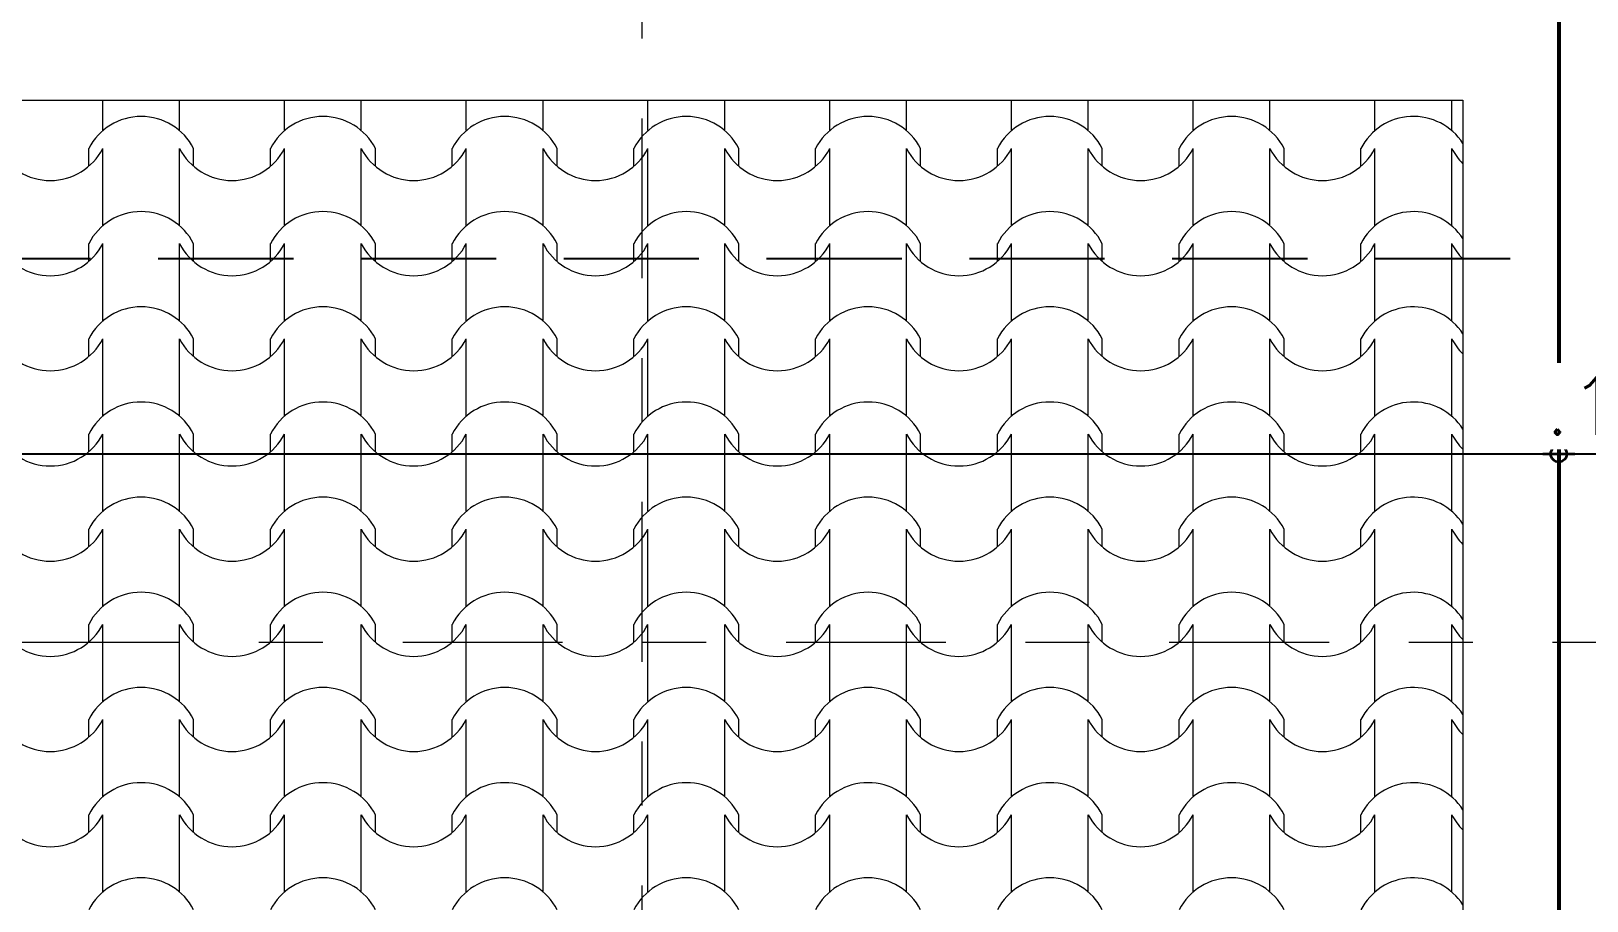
# Model space of a CAD drawing. Header units: metres. Extents: x -50 to 76, y -61 to 14.
# Drawn here: x 59.12 to 61.555, y -0.405 to 0.956 of the extents above; entities that cross this region are included whole.
import ezdxf

# ---------------------------------------------------------------- set-up
doc = ezdxf.new("R2010")
doc.units = ezdxf.units.M
doc.header["$MEASUREMENT"] = 0
for name, pattern in [('CENTERX2', [4, 2.5, -0.5, 0.5, -0.5]), ('DASHDOT2', [0.5, 0.25, -0.125, 0, -0.125]), ('Línea Oculta', [0.3175, 0.211667, -0.105833])]:
    doc.linetypes.add(name, pattern=pattern)
for name, color, linetype, lineweight in [('1 CUBIERTAS', 226, 'Continuous', 53), ('1 MUROS', 255, 'Continuous', 60), ('COTAS', 251, 'Continuous', 35), ('EJES', 251, 'CENTERX2', 0)]:
    doc.layers.add(name, color=color, linetype=linetype, lineweight=lineweight)
doc.layers.add('Nuevo_Estructura Compleja - Cubiertas', color=7, linetype='Continuous')
doc.layers.add('Nuevo_Estructura Compleja - Cubiertas_Pluma_Nº__92', color=7, linetype='Continuous', lineweight=13, true_color=0xbf8080)
doc.styles.add('cotas', font='romans.shx')
doc.dimstyles.new('COT-50', dxfattribs={"dimscale": 0.5, "dimtxt": 0.18, "dimasz": 0.05, "dimexe": 0.08, "dimexo": 0.1, "dimgap": 0.06, "dimtad": 1, "dimzin": 4, "dimdsep": 46, "dimtxsty": 'cotas', "dimblk1": 'COTA', "dimblk2": 'COTA', "dimsah": 1, "dimcen": 0.09, "dimse1": 1, "dimse2": 1, "dimclrd": 256, "dimclre": 253, "dimclrt": 14, "dimadec": 0, "dimazin": 0, "dimtfac": 1, "dimtix": 1, "dimtmove": 0, "dimatfit": 3, "dimldrblk": 'COTA', "dimfxl": 1, "dimtfill": 1, "dimtfillclr": 256, "dimtolj": 1, "dimtzin": 12, "dimarcsym": 0})

# ---------------------------------------------------------------- blocks, each defined once
blk = doc.blocks.new('*X26')
at = {"layer": 'Nuevo_Estructura Compleja - Cubiertas_Pluma_Nº__92', "color": 23, "linetype": 'Continuous', "lineweight": 13, "true_color": 0xbf8080}
for p, q in [((4.9209, 0.8002), (4.9209, 0.8475)), ((5.0411, 0.8002), (5.0411, 0.8475)), ((5.2054, 0.8002), (5.2054, 0.8475)), ((5.3256, 0.8002), (5.3256, 0.8475)), ((5.4898, 0.8002), (5.4898, 0.8475)), ((5.6101, 0.8002), (5.6101, 0.8475)), ((5.7743, 0.8002), (5.7743, 0.8475)), ((5.8946, 0.8002), (5.8946, 0.8475)), ((6.0588, 0.8002), (6.0588, 0.8475)), ((6.179, 0.8002), (6.179, 0.8475)), ((6.3433, 0.8002), (6.3433, 0.8475)), ((6.4635, 0.8002), (6.4635, 0.8475)), ((6.6278, 0.8002), (6.6278, 0.8475)), ((6.748, 0.8002), (6.748, 0.8475)), ((6.9122, 0.8002), (6.9122, 0.8475)), ((7.0325, 0.8002), (7.0325, 0.8475)), ((4.8989, 0.7443), (4.8989, 0.7721)), ((4.9209, 0.7117), (4.9209, 0.7721)), ((5.0411, 0.7117), (5.0411, 0.7721)), ((5.0631, 0.7443), (5.0631, 0.7721)), ((5.1834, 0.7443), (5.1834, 0.7721)), ((5.2054, 0.7117), (5.2054, 0.7721)), ((5.3256, 0.7117), (5.3256, 0.7721)), ((5.3476, 0.7443), (5.3476, 0.7721)), ((5.4678, 0.7443), (5.4678, 0.7721)), ((5.4898, 0.7117), (5.4898, 0.7721)), ((5.6101, 0.7117), (5.6101, 0.7721)), ((5.6321, 0.7443), (5.6321, 0.7721)), ((5.7523, 0.7443), (5.7523, 0.7721)), ((5.7743, 0.7117), (5.7743, 0.7721)), ((5.8946, 0.7117), (5.8946, 0.7721)), ((5.9166, 0.7443), (5.9166, 0.7721)), ((6.0368, 0.7443), (6.0368, 0.7721)), ((6.0588, 0.7117), (6.0588, 0.7721)), ((6.179, 0.7117), (6.179, 0.7721)), ((6.201, 0.7443), (6.201, 0.7721)), ((6.3213, 0.7443), (6.3213, 0.7721)), ((6.3433, 0.7117), (6.3433, 0.7721)), ((6.4635, 0.7117), (6.4635, 0.7721)), ((6.4855, 0.7443), (6.4855, 0.7721)), ((6.6058, 0.7443), (6.6058, 0.7721)), ((6.6278, 0.7117), (6.6278, 0.7721)), ((6.748, 0.7117), (6.748, 0.7721)), ((6.77, 0.7443), (6.77, 0.7721)), ((6.8902, 0.7443), (6.8902, 0.7721)), ((6.9122, 0.7117), (6.9122, 0.7721)), ((7.0325, 0.7117), (7.0325, 0.7721)), ((4.9209, 0.6513), (4.9209, 0.7117)), ((5.0411, 0.6513), (5.0411, 0.7117)), ((5.2054, 0.6513), (5.2054, 0.7117)), ((5.3256, 0.6513), (5.3256, 0.7117)), ((5.4898, 0.6513), (5.4898, 0.7117)), ((5.6101, 0.6513), (5.6101, 0.7117)), ((5.7743, 0.6513), (5.7743, 0.7117)), ((5.8946, 0.6513), (5.8946, 0.7117)), ((6.0588, 0.6513), (6.0588, 0.7117)), ((6.179, 0.6513), (6.179, 0.7117)), ((6.3433, 0.6513), (6.3433, 0.7117)), ((6.4635, 0.6513), (6.4635, 0.7117)), ((6.6278, 0.6513), (6.6278, 0.7117)), ((6.748, 0.6513), (6.748, 0.7117)), ((6.9122, 0.6513), (6.9122, 0.7117)), ((7.0325, 0.6513), (7.0325, 0.7117)), ((4.8989, 0.5954), (4.8989, 0.6232)), ((4.9209, 0.5628), (4.9209, 0.6232)), ((5.0411, 0.5628), (5.0411, 0.6232)), ((5.0631, 0.5954), (5.0631, 0.6232)), ((5.1834, 0.5954), (5.1834, 0.6232)), ((5.2054, 0.5628), (5.2054, 0.6232)), ((5.3256, 0.5628), (5.3256, 0.6232)), ((5.3476, 0.5954), (5.3476, 0.6232)), ((5.4678, 0.5954), (5.4678, 0.6232)), ((5.4898, 0.5628), (5.4898, 0.6232)), ((5.6101, 0.5628), (5.6101, 0.6232)), ((5.6321, 0.5954), (5.6321, 0.6232)), ((5.7523, 0.5954), (5.7523, 0.6232)), ((5.7743, 0.5628), (5.7743, 0.6232)), ((5.8946, 0.5628), (5.8946, 0.6232)), ((5.9166, 0.5954), (5.9166, 0.6232)), ((6.0368, 0.5954), (6.0368, 0.6232)), ((6.0588, 0.5628), (6.0588, 0.6232)), ((6.179, 0.5628), (6.179, 0.6232)), ((6.201, 0.5954), (6.201, 0.6232)), ((6.3213, 0.5954), (6.3213, 0.6232)), ((6.3433, 0.5628), (6.3433, 0.6232)), ((6.4635, 0.5628), (6.4635, 0.6232)), ((6.4855, 0.5954), (6.4855, 0.6232)), ((6.6058, 0.5954), (6.6058, 0.6232)), ((6.6278, 0.5628), (6.6278, 0.6232)), ((6.748, 0.5628), (6.748, 0.6232)), ((6.77, 0.5954), (6.77, 0.6232)), ((6.8902, 0.5954), (6.8902, 0.6232)), ((6.9122, 0.5628), (6.9122, 0.6232)), ((7.0325, 0.5628), (7.0325, 0.6232)), ((4.9209, 0.5024), (4.9209, 0.5628)), ((5.0411, 0.5024), (5.0411, 0.5628)), ((5.2054, 0.5024), (5.2054, 0.5628)), ((5.3256, 0.5024), (5.3256, 0.5628)), ((5.4898, 0.5024), (5.4898, 0.5628)), ((5.6101, 0.5024), (5.6101, 0.5628)), ((5.7743, 0.5024), (5.7743, 0.5628)), ((5.8946, 0.5024), (5.8946, 0.5628)), ((6.0588, 0.5024), (6.0588, 0.5628)), ((6.179, 0.5024), (6.179, 0.5628)), ((6.3433, 0.5024), (6.3433, 0.5628)), ((6.4635, 0.5024), (6.4635, 0.5628)), ((6.6278, 0.5024), (6.6278, 0.5628)), ((6.748, 0.5024), (6.748, 0.5628)), ((6.9122, 0.5024), (6.9122, 0.5628)), ((7.0325, 0.5024), (7.0325, 0.5628)), ((4.8989, 0.4466), (4.8989, 0.4743)), ((4.9209, 0.4139), (4.9209, 0.4743)), ((5.0411, 0.4139), (5.0411, 0.4743)), ((5.0631, 0.4466), (5.0631, 0.4743)), ((5.1834, 0.4466), (5.1834, 0.4743)), ((5.2054, 0.4139), (5.2054, 0.4743)), ((5.3256, 0.4139), (5.3256, 0.4743)), ((5.3476, 0.4466), (5.3476, 0.4743)), ((5.4678, 0.4466), (5.4678, 0.4743)), ((5.4898, 0.4139), (5.4898, 0.4743)), ((5.6101, 0.4139), (5.6101, 0.4743)), ((5.6321, 0.4466), (5.6321, 0.4743)), ((5.7523, 0.4466), (5.7523, 0.4743)), ((5.7743, 0.4139), (5.7743, 0.4743)), ((5.8946, 0.4139), (5.8946, 0.4743)), ((5.9166, 0.4466), (5.9166, 0.4743)), ((6.0368, 0.4466), (6.0368, 0.4743)), ((6.0588, 0.4139), (6.0588, 0.4743)), ((6.179, 0.4139), (6.179, 0.4743)), ((6.201, 0.4466), (6.201, 0.4743)), ((6.3213, 0.4466), (6.3213, 0.4743)), ((6.3433, 0.4139), (6.3433, 0.4743)), ((6.4635, 0.4139), (6.4635, 0.4743)), ((6.4855, 0.4466), (6.4855, 0.4743)), ((6.6058, 0.4466), (6.6058, 0.4743)), ((6.6278, 0.4139), (6.6278, 0.4743)), ((6.748, 0.4139), (6.748, 0.4743)), ((6.77, 0.4466), (6.77, 0.4743)), ((6.8902, 0.4466), (6.8902, 0.4743)), ((6.9122, 0.4139), (6.9122, 0.4743)), ((7.0325, 0.4139), (7.0325, 0.4743)), ((4.9209, 0.3536), (4.9209, 0.4139)), ((5.0411, 0.3536), (5.0411, 0.4139)), ((5.2054, 0.3536), (5.2054, 0.4139)), ((5.3256, 0.3536), (5.3256, 0.4139)), ((5.4898, 0.3536), (5.4898, 0.4139)), ((5.6101, 0.3536), (5.6101, 0.4139)), ((5.7743, 0.3536), (5.7743, 0.4139)), ((5.8946, 0.3536), (5.8946, 0.4139)), ((6.0588, 0.3536), (6.0588, 0.4139)), ((6.179, 0.3536), (6.179, 0.4139)), ((6.3433, 0.3536), (6.3433, 0.4139)), ((6.4635, 0.3536), (6.4635, 0.4139)), ((6.6278, 0.3536), (6.6278, 0.4139)), ((6.748, 0.3536), (6.748, 0.4139)), ((6.9122, 0.3536), (6.9122, 0.4139)), ((7.0325, 0.3536), (7.0325, 0.4139)), ((4.8989, 0.2977), (4.8989, 0.3254)), ((4.9209, 0.2651), (4.9209, 0.3254)), ((5.0411, 0.2651), (5.0411, 0.3254)), ((5.0631, 0.2977), (5.0631, 0.3254)), ((5.1834, 0.2977), (5.1834, 0.3254)), ((5.2054, 0.2651), (5.2054, 0.3254)), ((5.3256, 0.2651), (5.3256, 0.3254)), ((5.3476, 0.2977), (5.3476, 0.3254)), ((5.4678, 0.2977), (5.4678, 0.3254)), ((5.4898, 0.2651), (5.4898, 0.3254)), ((5.6101, 0.2651), (5.6101, 0.3254)), ((5.6321, 0.2977), (5.6321, 0.3254)), ((5.7523, 0.2977), (5.7523, 0.3254)), ((5.7743, 0.2651), (5.7743, 0.3254)), ((5.8946, 0.2651), (5.8946, 0.3254)), ((5.9166, 0.2977), (5.9166, 0.3254)), ((6.0368, 0.2977), (6.0368, 0.3254)), ((6.0588, 0.2651), (6.0588, 0.3254)), ((6.179, 0.2651), (6.179, 0.3254)), ((6.201, 0.2977), (6.201, 0.3254)), ((6.3213, 0.2977), (6.3213, 0.3254)), ((6.3433, 0.2651), (6.3433, 0.3254)), ((6.4635, 0.2651), (6.4635, 0.3254)), ((6.4855, 0.2977), (6.4855, 0.3254)), ((6.6058, 0.2977), (6.6058, 0.3254)), ((6.6278, 0.2651), (6.6278, 0.3254)), ((6.748, 0.2651), (6.748, 0.3254)), ((6.77, 0.2977), (6.77, 0.3254)), ((6.8902, 0.2977), (6.8902, 0.3254)), ((6.9122, 0.2651), (6.9122, 0.3254)), ((7.0325, 0.2651), (7.0325, 0.3254)), ((4.9209, 0.2047), (4.9209, 0.2651)), ((5.0411, 0.2047), (5.0411, 0.2651)), ((5.2054, 0.2047), (5.2054, 0.2651)), ((5.3256, 0.2047), (5.3256, 0.2651)), ((5.4898, 0.2047), (5.4898, 0.2651)), ((5.6101, 0.2047), (5.6101, 0.2651)), ((5.7743, 0.2047), (5.7743, 0.2651)), ((5.8946, 0.2047), (5.8946, 0.2651)), ((6.0588, 0.2047), (6.0588, 0.2651)), ((6.179, 0.2047), (6.179, 0.2651)), ((6.3433, 0.2047), (6.3433, 0.2651)), ((6.4635, 0.2047), (6.4635, 0.2651)), ((6.6278, 0.2047), (6.6278, 0.2651)), ((6.748, 0.2047), (6.748, 0.2651)), ((6.9122, 0.2047), (6.9122, 0.2651)), ((7.0325, 0.2047), (7.0325, 0.2651)), ((4.8989, 0.1488), (4.8989, 0.1766)), ((4.9209, 0.1162), (4.9209, 0.1766)), ((5.0411, 0.1162), (5.0411, 0.1766)), ((5.0631, 0.1488), (5.0631, 0.1766)), ((5.1834, 0.1488), (5.1834, 0.1766)), ((5.2054, 0.1162), (5.2054, 0.1766)), ((5.3256, 0.1162), (5.3256, 0.1766)), ((5.3476, 0.1488), (5.3476, 0.1766)), ((5.4678, 0.1488), (5.4678, 0.1766)), ((5.4898, 0.1162), (5.4898, 0.1766)), ((5.6101, 0.1162), (5.6101, 0.1766)), ((5.6321, 0.1488), (5.6321, 0.1766)), ((5.7523, 0.1488), (5.7523, 0.1766)), ((5.7743, 0.1162), (5.7743, 0.1766)), ((5.8946, 0.1162), (5.8946, 0.1766)), ((5.9166, 0.1488), (5.9166, 0.1766)), ((6.0368, 0.1488), (6.0368, 0.1766)), ((6.0588, 0.1162), (6.0588, 0.1766)), ((6.179, 0.1162), (6.179, 0.1766)), ((6.201, 0.1488), (6.201, 0.1766)), ((6.3213, 0.1488), (6.3213, 0.1766)), ((6.3433, 0.1162), (6.3433, 0.1766)), ((6.4635, 0.1162), (6.4635, 0.1766)), ((6.4855, 0.1488), (6.4855, 0.1766)), ((6.6058, 0.1488), (6.6058, 0.1766)), ((6.6278, 0.1162), (6.6278, 0.1766)), ((6.748, 0.1162), (6.748, 0.1766)), ((6.77, 0.1488), (6.77, 0.1766)), ((6.8902, 0.1488), (6.8902, 0.1766)), ((6.9122, 0.1162), (6.9122, 0.1766)), ((7.0325, 0.1162), (7.0325, 0.1766)), ((4.9209, 0.0558), (4.9209, 0.1162)), ((5.0411, 0.0558), (5.0411, 0.1162)), ((5.2054, 0.0558), (5.2054, 0.1162)), ((5.3256, 0.0558), (5.3256, 0.1162)), ((5.4898, 0.0558), (5.4898, 0.1162)), ((5.6101, 0.0558), (5.6101, 0.1162)), ((5.7743, 0.0558), (5.7743, 0.1162)), ((5.8946, 0.0558), (5.8946, 0.1162)), ((6.0588, 0.0558), (6.0588, 0.1162)), ((6.179, 0.0558), (6.179, 0.1162)), ((6.3433, 0.0558), (6.3433, 0.1162)), ((6.4635, 0.0558), (6.4635, 0.1162)), ((6.6278, 0.0558), (6.6278, 0.1162)), ((6.748, 0.0558), (6.748, 0.1162)), ((6.9122, 0.0558), (6.9122, 0.1162)), ((7.0325, 0.0558), (7.0325, 0.1162)), ((4.8989, -0.0001), (4.8989, 0.0277)), ((4.9209, -0.0327), (4.9209, 0.0277)), ((5.0411, -0.0327), (5.0411, 0.0277)), ((5.0631, -0.0001), (5.0631, 0.0277)), ((5.1834, -0.0001), (5.1834, 0.0277)), ((5.2054, -0.0327), (5.2054, 0.0277)), ((5.3256, -0.0327), (5.3256, 0.0277)), ((5.3476, -0.0001), (5.3476, 0.0277)), ((5.4678, -0.0001), (5.4678, 0.0277)), ((5.4898, -0.0327), (5.4898, 0.0277)), ((5.6101, -0.0327), (5.6101, 0.0277)), ((5.6321, -0.0001), (5.6321, 0.0277)), ((5.7523, -0.0001), (5.7523, 0.0277)), ((5.7743, -0.0327), (5.7743, 0.0277)), ((5.8946, -0.0327), (5.8946, 0.0277)), ((5.9166, -0.0001), (5.9166, 0.0277)), ((6.0368, -0.0001), (6.0368, 0.0277)), ((6.0588, -0.0327), (6.0588, 0.0277)), ((6.179, -0.0327), (6.179, 0.0277)), ((6.201, -0.0001), (6.201, 0.0277)), ((6.3213, -0.0001), (6.3213, 0.0277)), ((6.3433, -0.0327), (6.3433, 0.0277)), ((6.4635, -0.0327), (6.4635, 0.0277)), ((6.4855, -0.0001), (6.4855, 0.0277)), ((6.6058, -0.0001), (6.6058, 0.0277)), ((6.6278, -0.0327), (6.6278, 0.0277)), ((6.748, -0.0327), (6.748, 0.0277)), ((6.77, -0.0001), (6.77, 0.0277)), ((6.8902, -0.0001), (6.8902, 0.0277)), ((6.9122, -0.0327), (6.9122, 0.0277)), ((7.0325, -0.0327), (7.0325, 0.0277)), ((4.9209, -0.0931), (4.9209, -0.0327)), ((5.0411, -0.0931), (5.0411, -0.0327)), ((5.2054, -0.0931), (5.2054, -0.0327)), ((5.3256, -0.0931), (5.3256, -0.0327)), ((5.4898, -0.0931), (5.4898, -0.0327)), ((5.6101, -0.0931), (5.6101, -0.0327)), ((5.7743, -0.0931), (5.7743, -0.0327)), ((5.8946, -0.0931), (5.8946, -0.0327)), ((6.0588, -0.0931), (6.0588, -0.0327)), ((6.179, -0.0931), (6.179, -0.0327)), ((6.3433, -0.0931), (6.3433, -0.0327)), ((6.4635, -0.0931), (6.4635, -0.0327)), ((6.6278, -0.0931), (6.6278, -0.0327)), ((6.748, -0.0931), (6.748, -0.0327)), ((6.9122, -0.0931), (6.9122, -0.0327)), ((7.0325, -0.0931), (7.0325, -0.0327)), ((4.8989, -0.1489), (4.8989, -0.1212)), ((4.9209, -0.1816), (4.9209, -0.1212)), ((5.0411, -0.1816), (5.0411, -0.1212)), ((5.0631, -0.1489), (5.0631, -0.1212)), ((5.1834, -0.1489), (5.1834, -0.1212)), ((5.2054, -0.1816), (5.2054, -0.1212)), ((5.3256, -0.1816), (5.3256, -0.1212)), ((5.3476, -0.1489), (5.3476, -0.1212)), ((5.4678, -0.1489), (5.4678, -0.1212)), ((5.4898, -0.1816), (5.4898, -0.1212)), ((5.6101, -0.1816), (5.6101, -0.1212)), ((5.6321, -0.1489), (5.6321, -0.1212)), ((5.7523, -0.1489), (5.7523, -0.1212)), ((5.7743, -0.1816), (5.7743, -0.1212)), ((5.8946, -0.1816), (5.8946, -0.1212)), ((5.9166, -0.1489), (5.9166, -0.1212)), ((6.0368, -0.1489), (6.0368, -0.1212)), ((6.0588, -0.1816), (6.0588, -0.1212)), ((6.179, -0.1816), (6.179, -0.1212)), ((6.201, -0.1489), (6.201, -0.1212)), ((6.3213, -0.1489), (6.3213, -0.1212)), ((6.3433, -0.1816), (6.3433, -0.1212)), ((6.4635, -0.1816), (6.4635, -0.1212)), ((6.4855, -0.1489), (6.4855, -0.1212)), ((6.6058, -0.1489), (6.6058, -0.1212)), ((6.6278, -0.1816), (6.6278, -0.1212)), ((6.748, -0.1816), (6.748, -0.1212)), ((6.77, -0.1489), (6.77, -0.1212)), ((6.8902, -0.1489), (6.8902, -0.1212)), ((6.9122, -0.1816), (6.9122, -0.1212)), ((7.0325, -0.1816), (7.0325, -0.1212)), ((4.9209, -0.2419), (4.9209, -0.1816)), ((5.0411, -0.2419), (5.0411, -0.1816)), ((5.2054, -0.2419), (5.2054, -0.1816)), ((5.3256, -0.2419), (5.3256, -0.1816)), ((5.4898, -0.2419), (5.4898, -0.1816)), ((5.6101, -0.2419), (5.6101, -0.1816)), ((5.7743, -0.2419), (5.7743, -0.1816)), ((5.8946, -0.2419), (5.8946, -0.1816)), ((6.0588, -0.2419), (6.0588, -0.1816)), ((6.179, -0.2419), (6.179, -0.1816)), ((6.3433, -0.2419), (6.3433, -0.1816)), ((6.4635, -0.2419), (6.4635, -0.1816)), ((6.6278, -0.2419), (6.6278, -0.1816)), ((6.748, -0.2419), (6.748, -0.1816)), ((6.9122, -0.2419), (6.9122, -0.1816)), ((7.0325, -0.2419), (7.0325, -0.1816)), ((4.8989, -0.2978), (4.8989, -0.2701)), ((4.9209, -0.3304), (4.9209, -0.2701)), ((5.0411, -0.3304), (5.0411, -0.2701)), ((5.0631, -0.2978), (5.0631, -0.2701)), ((5.1834, -0.2978), (5.1834, -0.2701)), ((5.2054, -0.3304), (5.2054, -0.2701)), ((5.3256, -0.3304), (5.3256, -0.2701)), ((5.3476, -0.2978), (5.3476, -0.2701)), ((5.4678, -0.2978), (5.4678, -0.2701)), ((5.4898, -0.3304), (5.4898, -0.2701)), ((5.6101, -0.3304), (5.6101, -0.2701)), ((5.6321, -0.2978), (5.6321, -0.2701)), ((5.7523, -0.2978), (5.7523, -0.2701)), ((5.7743, -0.3304), (5.7743, -0.2701)), ((5.8946, -0.3304), (5.8946, -0.2701)), ((5.9166, -0.2978), (5.9166, -0.2701)), ((6.0368, -0.2978), (6.0368, -0.2701)), ((6.0588, -0.3304), (6.0588, -0.2701)), ((6.179, -0.3304), (6.179, -0.2701)), ((6.201, -0.2978), (6.201, -0.2701)), ((6.3213, -0.2978), (6.3213, -0.2701)), ((6.3433, -0.3304), (6.3433, -0.2701)), ((6.4635, -0.3304), (6.4635, -0.2701)), ((6.4855, -0.2978), (6.4855, -0.2701)), ((6.6058, -0.2978), (6.6058, -0.2701)), ((6.6278, -0.3304), (6.6278, -0.2701)), ((6.748, -0.3304), (6.748, -0.2701)), ((6.77, -0.2978), (6.77, -0.2701)), ((6.8902, -0.2978), (6.8902, -0.2701)), ((6.9122, -0.3304), (6.9122, -0.2701)), ((7.0325, -0.3304), (7.0325, -0.2701)), ((4.9209, -0.3908), (4.9209, -0.3304)), ((5.0411, -0.3908), (5.0411, -0.3304)), ((5.2054, -0.3908), (5.2054, -0.3304)), ((5.3256, -0.3908), (5.3256, -0.3304)), ((5.4898, -0.3908), (5.4898, -0.3304)), ((5.6101, -0.3908), (5.6101, -0.3304)), ((5.7743, -0.3908), (5.7743, -0.3304)), ((5.8946, -0.3908), (5.8946, -0.3304)), ((6.0588, -0.3908), (6.0588, -0.3304)), ((6.179, -0.3908), (6.179, -0.3304)), ((6.3433, -0.3908), (6.3433, -0.3304)), ((6.4635, -0.3908), (6.4635, -0.3304)), ((6.6278, -0.3908), (6.6278, -0.3304)), ((6.748, -0.3908), (6.748, -0.3304)), ((6.9122, -0.3908), (6.9122, -0.3304)), ((7.0325, -0.3908), (7.0325, -0.3304))]:
    blk.add_line(p, q, dxfattribs=at)
for centre, major_axis, start_param, end_param in [((4.981, 0.7312), (0.0919, 0), 0.466079, 2.675513), ((5.2655, 0.7312), (0.0919, 0), 0.466079, 2.675513), ((5.55, 0.7312), (0.0919, 0), 0.466079, 2.675513), ((5.8344, 0.7312), (0.0919, 0), 0.466079, 2.675513), ((6.1189, 0.7312), (0.0919, 0), 0.466079, 2.675513), ((6.4034, 0.7312), (0.0919, 0), 0.466079, 2.675513), ((6.6879, 0.7312), (0.0919, 0), 0.466079, 2.675513), ((6.9724, 0.7312), (0.0919, 0), 0.56502, 2.675513), ((4.839, 0.8136), (0.0925, 0), 3.612631, 4.709413), ((4.8385, 0.8136), (0.0925, 0), 4.715365, 5.812147), ((5.1235, 0.8136), (0.0925, 0), 3.612631, 4.709413), ((5.123, 0.8136), (0.0925, 0), 4.715365, 5.812147), ((5.408, 0.8136), (0.0925, 0), 3.612631, 4.709413), ((5.4074, 0.8136), (0.0925, 0), 4.715365, 5.812147), ((5.6925, 0.8136), (0.0925, 0), 3.612631, 4.709413), ((5.6919, 0.8136), (0.0925, 0), 4.715365, 5.812147), ((5.977, 0.8136), (0.0925, 0), 3.612631, 4.709413), ((5.9764, 0.8136), (0.0925, 0), 4.715365, 5.812147), ((6.2614, 0.8136), (0.0925, 0), 3.612631, 4.709413), ((6.2609, 0.8136), (0.0925, 0), 4.715365, 5.812147), ((6.5459, 0.8136), (0.0925, 0), 3.612631, 4.709413), ((6.5454, 0.8136), (0.0925, 0), 4.715365, 5.812147), ((6.8304, 0.8136), (0.0925, 0), 3.612631, 4.709413), ((6.8298, 0.8136), (0.0925, 0), 4.715365, 5.812147), ((7.1149, 0.8136), (0.0925, 0), 3.612631, 3.934748), ((4.981, 0.5823), (0.0919, 0), 0.466079, 2.675513), ((5.2655, 0.5823), (0.0919, 0), 0.466079, 2.675513), ((5.55, 0.5823), (0.0919, 0), 0.466079, 2.675513), ((5.8344, 0.5823), (0.0919, 0), 0.466079, 2.675513), ((6.1189, 0.5823), (0.0919, 0), 0.466079, 2.675513), ((6.4034, 0.5823), (0.0919, 0), 0.466079, 2.675513), ((6.6879, 0.5823), (0.0919, 0), 0.466079, 2.675513), ((6.9724, 0.5823), (0.0919, 0), 0.56502, 2.675513), ((4.839, 0.6647), (0.0925, 0), 3.612631, 4.709413), ((4.8385, 0.6647), (0.0925, 0), 4.715365, 5.812147), ((5.1235, 0.6647), (0.0925, 0), 3.612631, 4.709413), ((5.123, 0.6647), (0.0925, 0), 4.715365, 5.812147), ((5.408, 0.6647), (0.0925, 0), 3.612631, 4.709413), ((5.4074, 0.6647), (0.0925, 0), 4.715365, 5.812147), ((5.6925, 0.6647), (0.0925, 0), 3.612631, 4.709413), ((5.6919, 0.6647), (0.0925, 0), 4.715365, 5.812147), ((5.977, 0.6647), (0.0925, 0), 3.612631, 4.709413), ((5.9764, 0.6647), (0.0925, 0), 4.715365, 5.812147), ((6.2614, 0.6647), (0.0925, 0), 3.612631, 4.709413), ((6.2609, 0.6647), (0.0925, 0), 4.715365, 5.812147), ((6.5459, 0.6647), (0.0925, 0), 3.612631, 4.709413), ((6.5454, 0.6647), (0.0925, 0), 4.715365, 5.812147), ((6.8304, 0.6647), (0.0925, 0), 3.612631, 4.709413), ((6.8298, 0.6647), (0.0925, 0), 4.715365, 5.812147), ((7.1149, 0.6647), (0.0925, 0), 3.612631, 3.934748), ((4.981, 0.4334), (0.0919, 0), 0.466079, 2.675513), ((5.2655, 0.4334), (0.0919, 0), 0.466079, 2.675513), ((5.55, 0.4334), (0.0919, 0), 0.466079, 2.675513), ((5.8344, 0.4334), (0.0919, 0), 0.466079, 2.675513), ((6.1189, 0.4334), (0.0919, 0), 0.466079, 2.675513), ((6.4034, 0.4334), (0.0919, 0), 0.466079, 2.675513), ((6.6879, 0.4334), (0.0919, 0), 0.466079, 2.675513), ((6.9724, 0.4334), (0.0919, 0), 0.56502, 2.675513), ((4.839, 0.5159), (0.0925, 0), 3.612631, 4.709413), ((4.8385, 0.5159), (0.0925, 0), 4.715365, 5.812147), ((5.1235, 0.5159), (0.0925, 0), 3.612631, 4.709413), ((5.123, 0.5159), (0.0925, 0), 4.715365, 5.812147), ((5.408, 0.5159), (0.0925, 0), 3.612631, 4.709413), ((5.4074, 0.5159), (0.0925, 0), 4.715365, 5.812147), ((5.6925, 0.5159), (0.0925, 0), 3.612631, 4.709413), ((5.6919, 0.5159), (0.0925, 0), 4.715365, 5.812147), ((5.977, 0.5159), (0.0925, 0), 3.612631, 4.709413), ((5.9764, 0.5159), (0.0925, 0), 4.715365, 5.812147), ((6.2614, 0.5159), (0.0925, 0), 3.612631, 4.709413), ((6.2609, 0.5159), (0.0925, 0), 4.715365, 5.812147), ((6.5459, 0.5159), (0.0925, 0), 3.612631, 4.709413), ((6.5454, 0.5159), (0.0925, 0), 4.715365, 5.812147), ((6.8304, 0.5159), (0.0925, 0), 3.612631, 4.709413), ((6.8298, 0.5159), (0.0925, 0), 4.715365, 5.812147), ((7.1149, 0.5159), (0.0925, 0), 3.612631, 3.934748), ((4.981, 0.2845), (0.0919, 0), 0.466079, 2.675513), ((5.2655, 0.2845), (0.0919, 0), 0.466079, 2.675513), ((5.55, 0.2845), (0.0919, 0), 0.466079, 2.675513), ((5.8344, 0.2845), (0.0919, 0), 0.466079, 2.675513), ((6.1189, 0.2845), (0.0919, 0), 0.466079, 2.675513), ((6.4034, 0.2845), (0.0919, 0), 0.466079, 2.675513), ((6.6879, 0.2845), (0.0919, 0), 0.466079, 2.675513), ((6.9724, 0.2845), (0.0919, 0), 0.56502, 2.675513), ((4.839, 0.367), (0.0925, 0), 3.612631, 4.709413), ((4.8385, 0.367), (0.0925, 0), 4.715365, 5.812147), ((5.1235, 0.367), (0.0925, 0), 3.612631, 4.709413), ((5.123, 0.367), (0.0925, 0), 4.715365, 5.812147), ((5.408, 0.367), (0.0925, 0), 3.612631, 4.709413), ((5.4074, 0.367), (0.0925, 0), 4.715365, 5.812147), ((5.6925, 0.367), (0.0925, 0), 3.612631, 4.709413), ((5.6919, 0.367), (0.0925, 0), 4.715365, 5.812147), ((5.977, 0.367), (0.0925, 0), 3.612631, 4.709413), ((5.9764, 0.367), (0.0925, 0), 4.715365, 5.812147), ((6.2614, 0.367), (0.0925, 0), 3.612631, 4.709413), ((6.2609, 0.367), (0.0925, 0), 4.715365, 5.812147), ((6.5459, 0.367), (0.0925, 0), 3.612631, 4.709413), ((6.5454, 0.367), (0.0925, 0), 4.715365, 5.812147), ((6.8304, 0.367), (0.0925, 0), 3.612631, 4.709413), ((6.8298, 0.367), (0.0925, 0), 4.715365, 5.812147), ((7.1149, 0.367), (0.0925, 0), 3.612631, 3.934748), ((4.981, 0.1357), (0.0919, 0), 0.466079, 2.675513), ((5.2655, 0.1357), (0.0919, 0), 0.466079, 2.675513), ((5.55, 0.1357), (0.0919, 0), 0.466079, 2.675513), ((5.8344, 0.1357), (0.0919, 0), 0.466079, 2.675513), ((6.1189, 0.1357), (0.0919, 0), 0.466079, 2.675513), ((6.4034, 0.1357), (0.0919, 0), 0.466079, 2.675513), ((6.6879, 0.1357), (0.0919, 0), 0.466079, 2.675513), ((6.9724, 0.1357), (0.0919, 0), 0.56502, 2.675513), ((4.839, 0.2181), (0.0925, 0), 3.612631, 4.709413), ((4.8385, 0.2181), (0.0925, 0), 4.715365, 5.812147), ((5.1235, 0.2181), (0.0925, 0), 3.612631, 4.709413), ((5.123, 0.2181), (0.0925, 0), 4.715365, 5.812147), ((5.408, 0.2181), (0.0925, 0), 3.612631, 4.709413), ((5.4074, 0.2181), (0.0925, 0), 4.715365, 5.812147), ((5.6925, 0.2181), (0.0925, 0), 3.612631, 4.709413), ((5.6919, 0.2181), (0.0925, 0), 4.715365, 5.812147), ((5.977, 0.2181), (0.0925, 0), 3.612631, 4.709413), ((5.9764, 0.2181), (0.0925, 0), 4.715365, 5.812147), ((6.2614, 0.2181), (0.0925, 0), 3.612631, 4.709413), ((6.2609, 0.2181), (0.0925, 0), 4.715365, 5.812147), ((6.5459, 0.2181), (0.0925, 0), 3.612631, 4.709413), ((6.5454, 0.2181), (0.0925, 0), 4.715365, 5.812147), ((6.8304, 0.2181), (0.0925, 0), 3.612631, 4.709413), ((6.8298, 0.2181), (0.0925, 0), 4.715365, 5.812147), ((7.1149, 0.2181), (0.0925, 0), 3.612631, 3.934748), ((4.981, -0.0132), (0.0919, 0), 0.466079, 2.675513), ((5.2655, -0.0132), (0.0919, 0), 0.466079, 2.675513), ((5.55, -0.0132), (0.0919, 0), 0.466079, 2.675513), ((5.8344, -0.0132), (0.0919, 0), 0.466079, 2.675513), ((6.1189, -0.0132), (0.0919, 0), 0.466079, 2.675513), ((6.4034, -0.0132), (0.0919, 0), 0.466079, 2.675513), ((6.6879, -0.0132), (0.0919, 0), 0.466079, 2.675513), ((6.9724, -0.0132), (0.0919, 0), 0.56502, 2.675513), ((4.839, 0.0692), (0.0925, 0), 3.612631, 4.709413), ((4.8385, 0.0692), (0.0925, 0), 4.715365, 5.812147), ((5.1235, 0.0692), (0.0925, 0), 3.612631, 4.709413), ((5.123, 0.0692), (0.0925, 0), 4.715365, 5.812147), ((5.408, 0.0692), (0.0925, 0), 3.612631, 4.709413), ((5.4074, 0.0692), (0.0925, 0), 4.715365, 5.812147), ((5.6925, 0.0692), (0.0925, 0), 3.612631, 4.709413), ((5.6919, 0.0692), (0.0925, 0), 4.715365, 5.812147), ((5.977, 0.0692), (0.0925, 0), 3.612631, 4.709413), ((5.9764, 0.0692), (0.0925, 0), 4.715365, 5.812147), ((6.2614, 0.0692), (0.0925, 0), 3.612631, 4.709413), ((6.2609, 0.0692), (0.0925, 0), 4.715365, 5.812147), ((6.5459, 0.0692), (0.0925, 0), 3.612631, 4.709413), ((6.5454, 0.0692), (0.0925, 0), 4.715365, 5.812147), ((6.8304, 0.0692), (0.0925, 0), 3.612631, 4.709413), ((6.8298, 0.0692), (0.0925, 0), 4.715365, 5.812147), ((7.1149, 0.0692), (0.0925, 0), 3.612631, 3.934748), ((4.981, -0.1621), (0.0919, 0), 0.466079, 2.675513), ((5.2655, -0.1621), (0.0919, 0), 0.466079, 2.675513), ((5.55, -0.1621), (0.0919, 0), 0.466079, 2.675513), ((5.8344, -0.1621), (0.0919, 0), 0.466079, 2.675513), ((6.1189, -0.1621), (0.0919, 0), 0.466079, 2.675513), ((6.4034, -0.1621), (0.0919, 0), 0.466079, 2.675513), ((6.6879, -0.1621), (0.0919, 0), 0.466079, 2.675513), ((6.9724, -0.1621), (0.0919, 0), 0.56502, 2.675513), ((4.839, -0.0796), (0.0925, 0), 3.612631, 4.709413), ((4.8385, -0.0796), (0.0925, 0), 4.715365, 5.812147), ((5.1235, -0.0796), (0.0925, 0), 3.612631, 4.709413), ((5.123, -0.0796), (0.0925, 0), 4.715365, 5.812147), ((5.408, -0.0796), (0.0925, 0), 3.612631, 4.709413), ((5.4074, -0.0796), (0.0925, 0), 4.715365, 5.812147), ((5.6925, -0.0796), (0.0925, 0), 3.612631, 4.709413), ((5.6919, -0.0796), (0.0925, 0), 4.715365, 5.812147), ((5.977, -0.0796), (0.0925, 0), 3.612631, 4.709413), ((5.9764, -0.0796), (0.0925, 0), 4.715365, 5.812147), ((6.2614, -0.0796), (0.0925, 0), 3.612631, 4.709413), ((6.2609, -0.0796), (0.0925, 0), 4.715365, 5.812147), ((6.5459, -0.0796), (0.0925, 0), 3.612631, 4.709413), ((6.5454, -0.0796), (0.0925, 0), 4.715365, 5.812147), ((6.8304, -0.0796), (0.0925, 0), 3.612631, 4.709413), ((6.8298, -0.0796), (0.0925, 0), 4.715365, 5.812147), ((7.1149, -0.0796), (0.0925, 0), 3.612631, 3.934748), ((6.9724, -0.311), (0.0919, 0), 0.56502, 2.675513), ((4.981, -0.311), (0.0919, 0), 0.466079, 2.675513), ((5.2655, -0.311), (0.0919, 0), 0.466079, 2.675513), ((5.55, -0.311), (0.0919, 0), 0.466079, 2.675513), ((5.8344, -0.311), (0.0919, 0), 0.466079, 2.675513), ((6.1189, -0.311), (0.0919, 0), 0.466079, 2.675513), ((6.4034, -0.311), (0.0919, 0), 0.466079, 2.675513), ((6.6879, -0.311), (0.0919, 0), 0.466079, 2.675513), ((4.839, -0.2285), (0.0925, 0), 3.612631, 4.709413), ((4.8385, -0.2285), (0.0925, 0), 4.715365, 5.812147), ((5.1235, -0.2285), (0.0925, 0), 3.612631, 4.709413), ((5.123, -0.2285), (0.0925, 0), 4.715365, 5.812147), ((5.408, -0.2285), (0.0925, 0), 3.612631, 4.709413), ((5.4074, -0.2285), (0.0925, 0), 4.715365, 5.812147), ((5.6925, -0.2285), (0.0925, 0), 3.612631, 4.709413), ((5.6919, -0.2285), (0.0925, 0), 4.715365, 5.812147), ((5.977, -0.2285), (0.0925, 0), 3.612631, 4.709413), ((5.9764, -0.2285), (0.0925, 0), 4.715365, 5.812147), ((6.2614, -0.2285), (0.0925, 0), 3.612631, 4.709413), ((6.2609, -0.2285), (0.0925, 0), 4.715365, 5.812147), ((6.5459, -0.2285), (0.0925, 0), 3.612631, 4.709413), ((6.5454, -0.2285), (0.0925, 0), 4.715365, 5.812147), ((6.8304, -0.2285), (0.0925, 0), 3.612631, 4.709413), ((6.8298, -0.2285), (0.0925, 0), 4.715365, 5.812147), ((7.1149, -0.2285), (0.0925, 0), 3.612631, 3.934748), ((4.981, -0.4598), (0.0919, 0), 0.466079, 2.675513), ((5.2655, -0.4598), (0.0919, 0), 0.466079, 2.675513), ((5.55, -0.4598), (0.0919, 0), 0.466079, 2.675513), ((5.8344, -0.4598), (0.0919, 0), 0.466079, 2.675513), ((6.1189, -0.4598), (0.0919, 0), 0.466079, 2.675513), ((6.4034, -0.4598), (0.0919, 0), 0.466079, 2.675513), ((6.6879, -0.4598), (0.0919, 0), 0.466079, 2.675513), ((6.9724, -0.4598), (0.0919, 0), 0.56502, 2.675513)]:
    blk.add_ellipse(centre, major_axis=major_axis, ratio=0.990268, start_param=start_param, end_param=end_param, dxfattribs=at)
blk = doc.blocks.new('Cubierta_1', base_point=(-4.2, -4.35))
at = {"layer": 'Nuevo_Estructura Compleja - Cubiertas_Pluma_Nº__92', "color": 23, "linetype": 'Continuous', "lineweight": 13, "true_color": 0xbf8080, "flags": 128}
for points in [[(-4.2, 0.8475), (7.05, 0.8475)], [(7.05, 0.8475), (7.05, -4.35)]]:
    blk.add_lwpolyline(points, dxfattribs=at)
at = {"layer": 'Nuevo_Estructura Compleja - Cubiertas', "color": 23, "linetype": 'Continuous', "lineweight": 13, "true_color": 0xbf8080}
blk.add_blockref('*X26', (0, 0), dxfattribs=at)
blk = doc.blocks.new('COTA')
for p, q in [((0, 1.5), (0, -1.5)), ((-1, 0), (1, 0))]:
    blk.add_line(p, q)
blk.add_circle((0, 0), 0.5)
blk = doc.blocks.new('*D631')
at = {"layer": 'COTAS', "lineweight": -2, "transparency": 16777216}
blk.add_line((50.1359, 0.2942), (61.4859, 0.2942), dxfattribs=at)
at = {"layer": 'Defpoints', "color": 0, "transparency": 16777216}
for p in [(50.1109, 1.25), (61.5109, 1.25), (61.5109, 0.2942)]:
    blk.add_point(p, dxfattribs=at)
at = {"layer": 'COTAS', "lineweight": -2, "transparency": 16777216, "xscale": 0.025, "yscale": 0.025, "zscale": 0.025, "rotation": 180}
blk.add_blockref('COTA', (50.1109, 0.2942), dxfattribs=at)
at = {"layer": 'COTAS', "lineweight": -2, "transparency": 16777216, "xscale": 0.025, "yscale": 0.025, "zscale": 0.025}
blk.add_blockref('COTA', (61.5109, 0.2942), dxfattribs=at)
at = {"layer": 'COTAS', "color": 14, "transparency": 16777216, "insert": (55.8109, 0.3692), "char_height": 0.09, "attachment_point": 5, "style": 'cotas', "bg_fill": 3, "box_fill_scale": 1.25, "bg_fill_color": 256, "bg_fill_true_color": 13158600, "bg_fill_transparency": 0}
blk.add_mtext('\\A1;11.40', dxfattribs=at)
blk = doc.blocks.new('*D636')
at = {"layer": 'COTAS', "lineweight": -2, "transparency": 16777216}
blk.add_line((61.5109, 0.2942), (61.6609, 0.2942), dxfattribs=at)
at = {"layer": 'Defpoints', "color": 0, "transparency": 16777216}
for p in [(61.6609, 1.4), (61.5109, 1.25)]:
    blk.add_point(p, dxfattribs=at)
at = {"layer": 'COTAS', "color": 14, "transparency": 16777216, "insert": (61.5859, 0.3692), "char_height": 0.09, "attachment_point": 5, "style": 'cotas', "bg_fill": 3, "box_fill_scale": 1.25, "bg_fill_color": 256, "bg_fill_true_color": 13158600, "bg_fill_transparency": 0}
blk.add_mtext('\\A1;.15', dxfattribs=at)
at = {"layer": 'Defpoints', "color": 0, "transparency": 16777216}
blk.add_point((61.6609, 0.2942), dxfattribs=at)
blk = doc.blocks.new('*D655')
at = {"layer": 'COTAS', "lineweight": -2, "transparency": 16777216}
blk.add_line((56.7241, 0.8725), (56.7241, 1.225), dxfattribs=at)
at = {"layer": 'Defpoints', "color": 0, "transparency": 16777216}
for p in [(56.7241, 1.25), (61.3434, 1.25), (61.3434, 0.8475)]:
    blk.add_point(p, dxfattribs=at)
at = {"layer": 'COTAS', "lineweight": -2, "transparency": 16777216, "xscale": 0.025, "yscale": 0.025, "zscale": 0.025}
for p, rotation in [((56.7241, 1.25), 90), ((56.7241, 0.8475), 270)]:
    blk.add_blockref('COTA', p, dxfattribs=dict(at, rotation=rotation))
at = {"layer": 'COTAS', "color": 14, "transparency": 16777216, "insert": (56.6491, 1.0487), "char_height": 0.09, "attachment_point": 5, "rotation": 90, "style": 'cotas', "bg_fill": 3, "box_fill_scale": 1.25, "bg_fill_color": 256, "bg_fill_true_color": 13158600, "bg_fill_transparency": 0}
blk.add_mtext('\\A1;.40', dxfattribs=at)
blk = doc.blocks.new('*D657')
at = {"layer": 'COTAS', "lineweight": -2, "transparency": 16777216}
blk.add_line((56.7241, 0.575), (56.7241, -4.325), dxfattribs=at)
at = {"layer": 'Defpoints', "color": 0, "transparency": 16777216}
for p in [(61.5109, 0.6), (56.7241, -4.35), (61.5109, -4.35)]:
    blk.add_point(p, dxfattribs=at)
at = {"layer": 'COTAS', "lineweight": -2, "transparency": 16777216, "xscale": 0.025, "yscale": 0.025, "zscale": 0.025}
for p, rotation in [((56.7241, 0.6), 90), ((56.7241, -4.35), 270)]:
    blk.add_blockref('COTA', p, dxfattribs=dict(at, rotation=rotation))
at = {"layer": 'COTAS', "color": 14, "transparency": 16777216, "insert": (56.6491, -1.875), "char_height": 0.09, "attachment_point": 5, "rotation": 90, "style": 'cotas', "bg_fill": 3, "box_fill_scale": 1.25, "bg_fill_color": 256, "bg_fill_true_color": 13158600, "bg_fill_transparency": 0}
blk.add_mtext('\\A1;4.95', dxfattribs=at)

msp = doc.modelspace()

# ---------------------------------------------------------------- linework, layer by layer
at = {"layer": '1 CUBIERTAS'}
msp.add_lwpolyline([(61.5109, -4.35), (50.1109, -4.35), (50.1109, 1.25), (61.5109, 1.25)], close=True, dxfattribs=at)
at = {"layer": '1 MUROS', "linetype": 'Línea Oculta', "lineweight": 25}
msp.add_line((50.1109, 0.6), (61.5109, 0.6), dxfattribs=at)
at = {"layer": 'EJES', "linetype": 'DASHDOT2'}
for p, q in [((60.0759, -10.2308), (60.0759, 7.233)), ((60.0759, -10.2308), (60.0759, 7.233)), ((61.5109, -10.2308), (61.5109, 7.233)), ((61.5109, -10.2308), (61.5109, 7.233)), ((45.3013, 0), (68.9328, 0))]:
    msp.add_line(p, q, dxfattribs=at)

# ---------------------------------------------------------------- block references
at = {"layer": 'Nuevo_Estructura Compleja - Cubiertas', "color": 23, "linetype": 'Continuous', "lineweight": 13, "true_color": 0xbf8080}
msp.add_blockref('Cubierta_1', (50.1109, -4.35), dxfattribs=at)

# ---------------------------------------------------------------- next in the draw order: dimensions: what is measured, and where the dimension line sits
at = {"layer": 'COTAS'}
dim = msp.add_linear_dim(base=(61.5109, 0.2942), p1=(50.1109, 1.25), p2=(61.5109, 1.25), dimstyle='COT-50', dxfattribs=at)
dim.commit()
dim.dimension.update_dxf_attribs({"geometry": '*D631', "text_midpoint": (55.8109, 0.3692)})

# ---------------------------------------------------------------- next in the draw order: dimensions: what is measured, and where the dimension line sits
dim = msp.add_linear_dim(base=(61.6609, 0.2942), p1=(61.5109, 1.25), p2=(61.6609, 1.4), dimstyle='COT-50', dxfattribs=at)
dim.commit()
dim.dimension.update_dxf_attribs({"geometry": '*D636', "text_midpoint": (61.5859, 0.3692)})
dim = msp.add_linear_dim(base=(56.7241, 1.25), p1=(61.3434, 0.8475), p2=(61.3434, 1.25), angle=90, dimstyle='COT-50', dxfattribs=at)
dim.commit()
dim.dimension.update_dxf_attribs({"geometry": '*D655', "text_midpoint": (56.6491, 1.0487)})

# ---------------------------------------------------------------- next in the draw order: dimensions: what is measured, and where the dimension line sits
dim = msp.add_linear_dim(base=(56.7241, -4.35), p1=(61.5109, 0.6), p2=(61.5109, -4.35), angle=90, dimstyle='COT-50', dxfattribs=at)
dim.commit()
dim.dimension.update_dxf_attribs({"geometry": '*D657', "text_midpoint": (56.6491, -1.875)})

doc.saveas('drawing.dxf')
